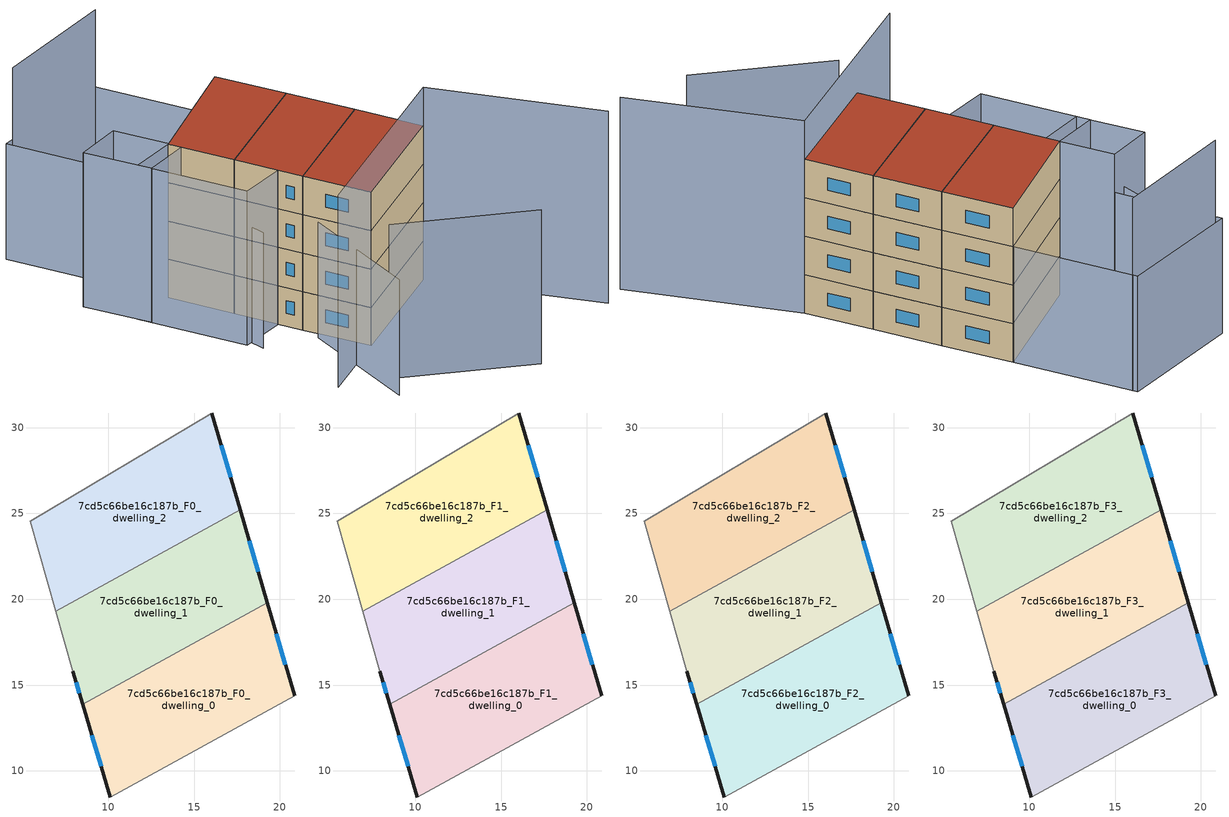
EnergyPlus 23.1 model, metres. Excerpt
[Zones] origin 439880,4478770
7cd5c66be16c187b_F0_dwelling_0
 floor ground (EU_floor_Construction): 19.27,19.8 20.85,14.37 10.11,8.47 8.51,13.88 z0
 wall outside (EU_wall_Construction): 8.51,13.88 10.11,8.47 / 20.85,14.37 19.27,19.8 z0:3
 wall adiabatic (EU_wall_Construction): 10.11,8.47 20.85,14.37 z0:3
 wall to 7cd5c66be16c187b_F0_dwelling_1 (EU_wall_Construction): 19.27,19.8 8.5,13.88 z0:3
 window (EU_Window_Construction): 9.04,12.07 9.58,10.28 / 20.32,16.18 19.8,17.98 z1:2
7cd5c66be16c187b_F0_dwelling_1
 floor ground (EU_floor_Construction): 17.68,25.21 19.27,19.8 8.51,13.88 7.93,15.82 6.94,19.3 z0
 wall outside (EU_wall_Construction): 19.27,19.8 17.68,25.21 / 7.93,15.82 8.51,13.88 z0:3
 wall adiabatic (EU_wall_Construction): 6.94,19.3 7.93,15.82 z0:3
 wall to 7cd5c66be16c187b_F0_dwelling_2 (EU_wall_Construction): 17.68,25.21 6.94,19.3 z0:3
 window (EU_Window_Construction): 18.74,21.61 18.21,23.4 / 8.12,15.17 8.31,14.52 z1:2
7cd5c66be16c187b_F0_dwelling_2
 floor ground (EU_floor_Construction): 16.03,30.86 17.68,25.21 6.94,19.3 5.45,24.56 z0
 wall outside (EU_wall_Construction): 17.68,25.21 16.03,30.86 z0:3
 wall adiabatic (EU_wall_Construction): 16.03,30.86 5.45,24.56 6.94,19.3 z0:3
 window (EU_Window_Construction): 17.13,27.1 16.58,28.97 z1:2
7cd5c66be16c187b_F1_dwelling_0
 floor to 7cd5c66be16c187b_F0_dwelling_0 (EU_floor_Construction): 19.27,19.8 20.85,14.37 10.11,8.47 8.5,13.88 z3
 wall outside (EU_wall_Construction): 8.51,13.88 10.11,8.47 / 20.85,14.37 19.27,19.8 z3:6
 wall adiabatic (EU_wall_Construction): 10.11,8.47 20.85,14.37 z3:6
 wall to 7cd5c66be16c187b_F1_dwelling_1 (EU_wall_Construction): 19.27,19.8 8.5,13.88 z3:6
 window (EU_Window_Construction): 9.04,12.07 9.58,10.28 / 20.32,16.18 19.8,17.98 z4:5
7cd5c66be16c187b_F1_dwelling_1
 floor to 7cd5c66be16c187b_F0_dwelling_1 (EU_floor_Construction): 17.68,25.21 19.27,19.8 8.5,13.88 7.93,15.82 6.94,19.3 z3
 wall outside (EU_wall_Construction): 19.27,19.8 17.68,25.21 / 7.93,15.82 8.51,13.88 z3:6
 wall adiabatic (EU_wall_Construction): 6.94,19.3 7.93,15.82 z3:6
 wall to 7cd5c66be16c187b_F1_dwelling_2 (EU_wall_Construction): 17.68,25.21 6.94,19.3 z3:6
 window (EU_Window_Construction): 18.74,21.61 18.21,23.4 / 8.12,15.17 8.31,14.52 z4:5
7cd5c66be16c187b_F1_dwelling_2
 floor to 7cd5c66be16c187b_F0_dwelling_2 (EU_floor_Construction): 16.03,30.86 17.68,25.21 6.94,19.3 5.45,24.56 z3
 wall outside (EU_wall_Construction): 17.68,25.21 16.03,30.86 z3:6
 wall adiabatic (EU_wall_Construction): 16.03,30.86 5.45,24.56 6.94,19.3 z3:6
 window (EU_Window_Construction): 17.13,27.1 16.58,28.97 z4:5
7cd5c66be16c187b_F2_dwelling_0
 floor to 7cd5c66be16c187b_F1_dwelling_0 (EU_floor_Construction): 19.27,19.8 20.85,14.37 10.11,8.47 8.5,13.88 z6
 wall outside (EU_wall_Construction): 8.51,13.88 10.11,8.47 / 20.85,14.37 19.27,19.8 z6:9
 wall adiabatic (EU_wall_Construction): 10.11,8.47 20.85,14.37 z6:9
 wall to 7cd5c66be16c187b_F2_dwelling_1 (EU_wall_Construction): 19.27,19.8 8.5,13.88 z6:9
 window (EU_Window_Construction): 9.04,12.07 9.58,10.28 / 20.32,16.18 19.8,17.98 z7:8
7cd5c66be16c187b_F2_dwelling_1
 floor to 7cd5c66be16c187b_F1_dwelling_1 (EU_floor_Construction): 17.68,25.21 19.27,19.8 8.5,13.88 7.93,15.82 6.94,19.3 z6
 wall outside (EU_wall_Construction): 19.27,19.8 17.68,25.21 / 7.93,15.82 8.51,13.88 z6:9
 wall adiabatic (EU_wall_Construction): 6.94,19.3 7.93,15.82 z6:9
 wall to 7cd5c66be16c187b_F2_dwelling_2 (EU_wall_Construction): 17.68,25.21 6.94,19.3 z6:9
 window (EU_Window_Construction): 18.74,21.61 18.21,23.4 / 8.12,15.17 8.31,14.52 z7:8
7cd5c66be16c187b_F2_dwelling_2
 floor to 7cd5c66be16c187b_F1_dwelling_2 (EU_floor_Construction): 16.03,30.86 17.68,25.21 6.94,19.3 5.45,24.56 z6
 wall outside (EU_wall_Construction): 17.68,25.21 16.03,30.86 z6:9
 wall adiabatic (EU_wall_Construction): 16.03,30.86 5.45,24.56 6.94,19.3 z6:9
 window (EU_Window_Construction): 17.13,27.1 16.58,28.97 z7:8
7cd5c66be16c187b_F3_dwelling_0
 floor to 7cd5c66be16c187b_F2_dwelling_0 (EU_floor_Construction): 19.27,19.8 20.85,14.37 10.11,8.47 8.5,13.88 z9
 wall outside (EU_wall_Construction): 8.51,13.88 10.11,8.47 / 20.85,14.37 19.27,19.8 z9:12
 wall adiabatic (EU_wall_Construction): 10.11,8.47 20.85,14.37 z9:12
 wall to 7cd5c66be16c187b_F3_dwelling_1 (EU_wall_Construction): 19.27,19.8 8.5,13.88 z9:12
 window (EU_Window_Construction): 9.04,12.07 9.58,10.28 / 20.32,16.18 19.8,17.98 z10:11
 roof outside (EU_roof_Construction): 20.85,14.37 19.27,19.8 8.51,13.88 10.11,8.47 z12
7cd5c66be16c187b_F3_dwelling_1
 floor to 7cd5c66be16c187b_F2_dwelling_1 (EU_floor_Construction): 17.68,25.21 19.27,19.8 8.5,13.88 7.93,15.82 6.94,19.3 z9
 wall outside (EU_wall_Construction): 19.27,19.8 17.68,25.21 / 7.93,15.82 8.51,13.88 z9:12
 wall adiabatic (EU_wall_Construction): 6.94,19.3 7.93,15.82 z9:12
 wall to 7cd5c66be16c187b_F3_dwelling_2 (EU_wall_Construction): 17.68,25.21 6.94,19.3 z9:12
 window (EU_Window_Construction): 18.74,21.61 18.21,23.4 / 8.12,15.17 8.31,14.52 z10:11
 roof outside (EU_roof_Construction): 19.27,19.8 17.68,25.21 6.94,19.3 7.93,15.82 8.51,13.88 z12
7cd5c66be16c187b_F3_dwelling_2
 floor to 7cd5c66be16c187b_F2_dwelling_2 (EU_floor_Construction): 16.03,30.86 17.68,25.21 6.94,19.3 5.45,24.56 z9
 wall outside (EU_wall_Construction): 17.68,25.21 16.03,30.86 z9:12
 wall adiabatic (EU_wall_Construction): 16.03,30.86 5.45,24.56 6.94,19.3 z9:12
 window (EU_Window_Construction): 17.13,27.1 16.58,28.97 z10:11
 roof outside (EU_roof_Construction): 17.68,25.21 16.03,30.86 5.45,24.56 6.94,19.3 z12
shading: 7.09,3.42 16.75,-2.13 / 7.93,15.82 3.8,14.64 / 3.8,14.64 1.32,23.39 / 1.32,23.39 5.45,24.56 / 5.45,24.56 7.93,15.82 / 1.64,22.27 0.01,27.65 / 0.01,27.65 4.22,28.92 / 4.22,28.92 5.84,23.55 / 5.84,23.55 1.64,22.27 z0:12; 3.4,4.81 20.86,14.37 / 20.86,14.37 27.49,2.26 / 13.3,40.34 2.02,37.02 z0:15; 8.4,12.16 5.59,0.82 / 4.83,22.32 4.28,13.53 / 3.31,31.01 1.97,21.18 / 13.19,40.73 16.9,27.85 / 16.9,27.85 5.45,24.56 / 5.45,24.56 1.75,37.43 / 1.75,37.43 13.19,40.73 z0:9
[Building]
EU S2 Campaign: North Axis=0; Terrain=City; Solar Distribution=FullExterior
[Site:Location]
Madrid: Latitude=40.5; Longitude=-3.5; Time Zone=1; Elevation=609
[SizingPeriod:WeatherFileDays]
AnnualSizingPeriod: Begin Month=1; Begin Day of Month=1; End Month=12; End Day of Month=31; Day of Week for Start Day=Monday; Use Weather File Daylight Saving Period=No; Use Weather File Rain and Snow Indicators=No
[MATERIAL]
EU_InternalMass_Material: Roughness=MediumRough; Thickness=0.1; Conductivity=1; Density=1800; Specific Heat=900; Thermal Absorptance=0.9; Solar Absorptance=0.7; Visible Absorptance=0.7
[MATERIAL:NOMASS] Roughness=MediumRough; Thermal Absorptance=0.9; Solar Absorptance=0.7; Visible Absorptance=0.7
Name | Thermal Resistance
EU_wall_NoMass | 0.459673
EU_roof_NoMass | 0.495815
EU_floor_NoMass | 0.788942
[WINDOWMATERIAL:SIMPLEGLAZINGSYSTEM]
EU_Window_SimpleGlazing: UFactor=4.26103; Solar Heat Gain Coefficient=0.85; Visible Transmittance=0.85
[CONSTRUCTION]
EU_wall_Construction: EU_wall_NoMass
EU_roof_Construction: EU_roof_NoMass
EU_floor_Construction: EU_floor_NoMass
EU_InternalMass_Construction: EU_InternalMass_Material
EU_Window_Construction: EU_Window_SimpleGlazing
[ZONE] Type=1; Multiplier=1; Ceiling Height=autocalculate; Floor Area=autocalculate; Part of Total Floor Area=Yes
Name | Volume
7cd5c66be16c187b_F0_dwelling_0; 7cd5c66be16c187b_F1_dwelling_0; 7cd5c66be16c187b_F2_dwelling_0; 7cd5c66be16c187b_F3_dwelling_0 | 203.01
7cd5c66be16c187b_F0_dwelling_1; 7cd5c66be16c187b_F1_dwelling_1; 7cd5c66be16c187b_F2_dwelling_1; 7cd5c66be16c187b_F3_dwelling_1 | 203.005
7cd5c66be16c187b_F0_dwelling_2; 7cd5c66be16c187b_F1_dwelling_2; 7cd5c66be16c187b_F2_dwelling_2; 7cd5c66be16c187b_F3_dwelling_2 | 203.002
[INTERNALMASS] Construction=EU_InternalMass_Construction
Name | Zone or ZoneList | Surface Area
7cd5c66be16c187b_F0_dwelling_0_EU_InternalMass | 7cd5c66be16c187b_F0_dwelling_0 | 67.67
7cd5c66be16c187b_F0_dwelling_1_EU_InternalMass | 7cd5c66be16c187b_F0_dwelling_1 | 67.6684
7cd5c66be16c187b_F0_dwelling_2_EU_InternalMass | 7cd5c66be16c187b_F0_dwelling_2 | 67.6672
7cd5c66be16c187b_F1_dwelling_0_EU_InternalMass | 7cd5c66be16c187b_F1_dwelling_0 | 67.67
7cd5c66be16c187b_F1_dwelling_1_EU_InternalMass | 7cd5c66be16c187b_F1_dwelling_1 | 67.6684
7cd5c66be16c187b_F1_dwelling_2_EU_InternalMass | 7cd5c66be16c187b_F1_dwelling_2 | 67.6672
7cd5c66be16c187b_F2_dwelling_0_EU_InternalMass | 7cd5c66be16c187b_F2_dwelling_0 | 67.67
7cd5c66be16c187b_F2_dwelling_1_EU_InternalMass | 7cd5c66be16c187b_F2_dwelling_1 | 67.6684
7cd5c66be16c187b_F2_dwelling_2_EU_InternalMass | 7cd5c66be16c187b_F2_dwelling_2 | 67.6672
7cd5c66be16c187b_F3_dwelling_0_EU_InternalMass | 7cd5c66be16c187b_F3_dwelling_0 | 67.67
7cd5c66be16c187b_F3_dwelling_1_EU_InternalMass | 7cd5c66be16c187b_F3_dwelling_1 | 67.6684
7cd5c66be16c187b_F3_dwelling_2_EU_InternalMass | 7cd5c66be16c187b_F3_dwelling_2 | 67.6672
[OTHEREQUIPMENT] Fuel Type=Electricity; Design Level Calculation Method=Watts/Area; Power per Zone Floor Area=1; Fraction Latent=0; Fraction Radiant=0; Fraction Lost=0; Carbon Dioxide Generation Rate=0; EndUse Subcategory=EU_Step8_InternalGains
Name | Zone or ZoneList or Space or SpaceList | Schedule
EU_Step8_InternalGain_7cd5c66be16c187b_F0_dwelling_0_f000 | 7cd5c66be16c187b_F0_dwelling_0 | EU_Step8_GainSchedule_7cd5c66be16c187b_F0_dwelling_0_f000
EU_Step8_InternalGain_7cd5c66be16c187b_F0_dwelling_1_f000 | 7cd5c66be16c187b_F0_dwelling_1 | EU_Step8_GainSchedule_7cd5c66be16c187b_F0_dwelling_1_f000
EU_Step8_InternalGain_7cd5c66be16c187b_F0_dwelling_2_f000 | 7cd5c66be16c187b_F0_dwelling_2 | EU_Step8_GainSchedule_7cd5c66be16c187b_F0_dwelling_2_f000
EU_Step8_InternalGain_7cd5c66be16c187b_F1_dwelling_0_f000 | 7cd5c66be16c187b_F1_dwelling_0 | EU_Step8_GainSchedule_7cd5c66be16c187b_F1_dwelling_0_f000
EU_Step8_InternalGain_7cd5c66be16c187b_F1_dwelling_1_f000 | 7cd5c66be16c187b_F1_dwelling_1 | EU_Step8_GainSchedule_7cd5c66be16c187b_F1_dwelling_1_f000
EU_Step8_InternalGain_7cd5c66be16c187b_F1_dwelling_2_f000 | 7cd5c66be16c187b_F1_dwelling_2 | EU_Step8_GainSchedule_7cd5c66be16c187b_F1_dwelling_2_f000
EU_Step8_InternalGain_7cd5c66be16c187b_F2_dwelling_0_f000 | 7cd5c66be16c187b_F2_dwelling_0 | EU_Step8_GainSchedule_7cd5c66be16c187b_F2_dwelling_0_f000
EU_Step8_InternalGain_7cd5c66be16c187b_F2_dwelling_1_f000 | 7cd5c66be16c187b_F2_dwelling_1 | EU_Step8_GainSchedule_7cd5c66be16c187b_F2_dwelling_1_f000
EU_Step8_InternalGain_7cd5c66be16c187b_F2_dwelling_2_f000 | 7cd5c66be16c187b_F2_dwelling_2 | EU_Step8_GainSchedule_7cd5c66be16c187b_F2_dwelling_2_f000
EU_Step8_InternalGain_7cd5c66be16c187b_F3_dwelling_0_f000 | 7cd5c66be16c187b_F3_dwelling_0 | EU_Step8_GainSchedule_7cd5c66be16c187b_F3_dwelling_0_f000
EU_Step8_InternalGain_7cd5c66be16c187b_F3_dwelling_1_f000 | 7cd5c66be16c187b_F3_dwelling_1 | EU_Step8_GainSchedule_7cd5c66be16c187b_F3_dwelling_1_f000
EU_Step8_InternalGain_7cd5c66be16c187b_F3_dwelling_2_f000 | 7cd5c66be16c187b_F3_dwelling_2 | EU_Step8_GainSchedule_7cd5c66be16c187b_F3_dwelling_2_f000
[ZONEVENTILATION:DESIGNFLOWRATE] Schedule=EU_AlwaysOn; Design Flow Rate Calculation Method=AirChanges/Hour; Air Changes per Hour=0.719161; Ventilation Type=Natural; Fan Pressure Rise=0; Fan Total Efficiency=1; Constant Term Coefficient=1; Temperature Term Coefficient=0; Velocity Term Coefficient=0; Velocity Squared Term Coefficient=0; Minimum Indoor Temperature=-100; Maximum Indoor Temperature=100; Delta Temperature=-100; Minimum Outdoor Temperature=-100; Maximum Outdoor Temperature=100; Maximum Wind Speed=40
Name | Zone or ZoneList or Space or SpaceList
EU_ConstantAir_7cd5c66be16c187b_F0_dwelling_0 | 7cd5c66be16c187b_F0_dwelling_0
EU_ConstantAir_7cd5c66be16c187b_F0_dwelling_1 | 7cd5c66be16c187b_F0_dwelling_1
EU_ConstantAir_7cd5c66be16c187b_F0_dwelling_2 | 7cd5c66be16c187b_F0_dwelling_2
EU_ConstantAir_7cd5c66be16c187b_F1_dwelling_0 | 7cd5c66be16c187b_F1_dwelling_0
EU_ConstantAir_7cd5c66be16c187b_F1_dwelling_1 | 7cd5c66be16c187b_F1_dwelling_1
EU_ConstantAir_7cd5c66be16c187b_F1_dwelling_2 | 7cd5c66be16c187b_F1_dwelling_2
EU_ConstantAir_7cd5c66be16c187b_F2_dwelling_0 | 7cd5c66be16c187b_F2_dwelling_0
EU_ConstantAir_7cd5c66be16c187b_F2_dwelling_1 | 7cd5c66be16c187b_F2_dwelling_1
EU_ConstantAir_7cd5c66be16c187b_F2_dwelling_2 | 7cd5c66be16c187b_F2_dwelling_2
EU_ConstantAir_7cd5c66be16c187b_F3_dwelling_0 | 7cd5c66be16c187b_F3_dwelling_0
EU_ConstantAir_7cd5c66be16c187b_F3_dwelling_1 | 7cd5c66be16c187b_F3_dwelling_1
EU_ConstantAir_7cd5c66be16c187b_F3_dwelling_2 | 7cd5c66be16c187b_F3_dwelling_2
[HVACTEMPLATE:THERMOSTAT] Constant Heating Setpoint=20; Constant Cooling Setpoint=50
EU_HeatOnly_7cd5c66be16c187b_F0_dwelling_0; EU_HeatOnly_7cd5c66be16c187b_F0_dwelling_1; EU_HeatOnly_7cd5c66be16c187b_F0_dwelling_2; EU_HeatOnly_7cd5c66be16c187b_F1_dwelling_0; EU_HeatOnly_7cd5c66be16c187b_F1_dwelling_1; EU_HeatOnly_7cd5c66be16c187b_F1_dwelling_2; EU_HeatOnly_7cd5c66be16c187b_F2_dwelling_0; EU_HeatOnly_7cd5c66be16c187b_F2_dwelling_1; EU_HeatOnly_7cd5c66be16c187b_F2_dwelling_2; EU_HeatOnly_7cd5c66be16c187b_F3_dwelling_0; EU_HeatOnly_7cd5c66be16c187b_F3_dwelling_1; EU_HeatOnly_7cd5c66be16c187b_F3_dwelling_2
[HVACTEMPLATE:ZONE:IDEALLOADSAIRSYSTEM] System Availability Schedule=EU_AlwaysOn; Maximum Heating Supply Air Temperature=50; Minimum Cooling Supply Air Temperature=13; Maximum Heating Supply Air Humidity Ratio=0.0156; Minimum Cooling Supply Air Humidity Ratio=0.0077; Heating Limit=NoLimit; Cooling Limit=NoLimit; Heating Availability Schedule=EU_AlwaysOn; Cooling Availability Schedule=EU_CoolingOff; Dehumidification Control Type=ConstantSensibleHeatRatio; Cooling Sensible Heat Ratio=0.7; Dehumidification Setpoint=60; Humidification Control Type=None; Humidification Setpoint=30; Outdoor Air Method=None; Outdoor Air Flow Rate per Person=0.00944; Outdoor Air Flow Rate per Zone Floor Area=0; Outdoor Air Flow Rate per Zone=0; Demand Controlled Ventilation Type=None; Outdoor Air Economizer Type=NoEconomizer; Heat Recovery Type=None; Sensible Heat Recovery Effectiveness=0.7; Latent Heat Recovery Effectiveness=0.65
Name | Template Thermostat
7cd5c66be16c187b_F0_dwelling_0 | EU_HeatOnly_7cd5c66be16c187b_F0_dwelling_0
7cd5c66be16c187b_F0_dwelling_1 | EU_HeatOnly_7cd5c66be16c187b_F0_dwelling_1
7cd5c66be16c187b_F0_dwelling_2 | EU_HeatOnly_7cd5c66be16c187b_F0_dwelling_2
7cd5c66be16c187b_F1_dwelling_0 | EU_HeatOnly_7cd5c66be16c187b_F1_dwelling_0
7cd5c66be16c187b_F1_dwelling_1 | EU_HeatOnly_7cd5c66be16c187b_F1_dwelling_1
7cd5c66be16c187b_F1_dwelling_2 | EU_HeatOnly_7cd5c66be16c187b_F1_dwelling_2
7cd5c66be16c187b_F2_dwelling_0 | EU_HeatOnly_7cd5c66be16c187b_F2_dwelling_0
7cd5c66be16c187b_F2_dwelling_1 | EU_HeatOnly_7cd5c66be16c187b_F2_dwelling_1
7cd5c66be16c187b_F2_dwelling_2 | EU_HeatOnly_7cd5c66be16c187b_F2_dwelling_2
7cd5c66be16c187b_F3_dwelling_0 | EU_HeatOnly_7cd5c66be16c187b_F3_dwelling_0
7cd5c66be16c187b_F3_dwelling_1 | EU_HeatOnly_7cd5c66be16c187b_F3_dwelling_1
7cd5c66be16c187b_F3_dwelling_2 | EU_HeatOnly_7cd5c66be16c187b_F3_dwelling_2
[SIZING:ZONE] Zone Cooling Design Supply Air Temperature Input Method=SupplyAirTemperature; Zone Cooling Design Supply Air Temperature=13; Zone Heating Design Supply Air Temperature Input Method=SupplyAirTemperature; Zone Heating Design Supply Air Temperature=50; Zone Cooling Design Supply Air Humidity Ratio=0.008; Zone Heating Design Supply Air Humidity Ratio=0.008; Cooling Design Air Flow Method=DesignDay; Cooling Design Air Flow Rate=0; Cooling Minimum Air Flow per Zone Floor Area=0.000762; Cooling Minimum Air Flow=0; Cooling Minimum Air Flow Fraction=0.2; Heating Design Air Flow Method=DesignDay; Heating Design Air Flow Rate=0; Heating Maximum Air Flow per Zone Floor Area=0.002032; Heating Maximum Air Flow=0.141576; Heating Maximum Air Flow Fraction=0.3; Account for Dedicated Outdoor Air System=No; Dedicated Outdoor Air System Control Strategy=NeutralSupplyAir; Dedicated Outdoor Air Low Setpoint Temperature for Design=autosize; Dedicated Outdoor Air High Setpoint Temperature for Design=autosize; Zone Load Sizing Method=Sensible Load Only No Latent Load; Zone Latent Cooling Design Supply Air Humidity Ratio Input Method=HumidityRatioDifference; Zone Cooling Design Supply Air Humidity Ratio Difference=0.005; Zone Latent Heating Design Supply Air Humidity Ratio Input Method=HumidityRatioDifference; Zone Humidification Design Supply Air Humidity Ratio Difference=0.005
7cd5c66be16c187b_F0_dwelling_0; 7cd5c66be16c187b_F0_dwelling_1; 7cd5c66be16c187b_F0_dwelling_2; 7cd5c66be16c187b_F1_dwelling_0; 7cd5c66be16c187b_F1_dwelling_1; 7cd5c66be16c187b_F1_dwelling_2; 7cd5c66be16c187b_F2_dwelling_0; 7cd5c66be16c187b_F2_dwelling_1; 7cd5c66be16c187b_F2_dwelling_2; 7cd5c66be16c187b_F3_dwelling_0; 7cd5c66be16c187b_F3_dwelling_1; 7cd5c66be16c187b_F3_dwelling_2
[SCHEDULE:CONSTANT]
Name | Hourly Value
EU_AlwaysOn | 1
EU_CoolingOff | 0
[SCHEDULE:FILE] Column Number=1; Rows to Skip at Top=0; Number of Hours of Data=8760; Column Separator=Comma; Interpolate to Timestep=No; Minutes per Item=60; Adjust Schedule for Daylight Savings=Yes
Name | File
EU_Step8_GainSchedule_7cd5c66be16c187b_F0_dwelling_0_f000 | ../../schedules/7cd5c66be16c187b/7cd5c66be16c187b_F0_dwelling_0_f000_gain.csv
EU_Step8_GainSchedule_7cd5c66be16c187b_F0_dwelling_1_f000 | ../../schedules/7cd5c66be16c187b/7cd5c66be16c187b_F0_dwelling_1_f000_gain.csv
EU_Step8_GainSchedule_7cd5c66be16c187b_F0_dwelling_2_f000 | ../../schedules/7cd5c66be16c187b/7cd5c66be16c187b_F0_dwelling_2_f000_gain.csv
EU_Step8_GainSchedule_7cd5c66be16c187b_F1_dwelling_0_f000 | ../../schedules/7cd5c66be16c187b/7cd5c66be16c187b_F1_dwelling_0_f000_gain.csv
EU_Step8_GainSchedule_7cd5c66be16c187b_F1_dwelling_1_f000 | ../../schedules/7cd5c66be16c187b/7cd5c66be16c187b_F1_dwelling_1_f000_gain.csv
EU_Step8_GainSchedule_7cd5c66be16c187b_F1_dwelling_2_f000 | ../../schedules/7cd5c66be16c187b/7cd5c66be16c187b_F1_dwelling_2_f000_gain.csv
EU_Step8_GainSchedule_7cd5c66be16c187b_F2_dwelling_0_f000 | ../../schedules/7cd5c66be16c187b/7cd5c66be16c187b_F2_dwelling_0_f000_gain.csv
EU_Step8_GainSchedule_7cd5c66be16c187b_F2_dwelling_1_f000 | ../../schedules/7cd5c66be16c187b/7cd5c66be16c187b_F2_dwelling_1_f000_gain.csv
EU_Step8_GainSchedule_7cd5c66be16c187b_F2_dwelling_2_f000 | ../../schedules/7cd5c66be16c187b/7cd5c66be16c187b_F2_dwelling_2_f000_gain.csv
EU_Step8_GainSchedule_7cd5c66be16c187b_F3_dwelling_0_f000 | ../../schedules/7cd5c66be16c187b/7cd5c66be16c187b_F3_dwelling_0_f000_gain.csv
EU_Step8_GainSchedule_7cd5c66be16c187b_F3_dwelling_1_f000 | ../../schedules/7cd5c66be16c187b/7cd5c66be16c187b_F3_dwelling_1_f000_gain.csv
EU_Step8_GainSchedule_7cd5c66be16c187b_F3_dwelling_2_f000 | ../../schedules/7cd5c66be16c187b/7cd5c66be16c187b_F3_dwelling_2_f000_gain.csv
